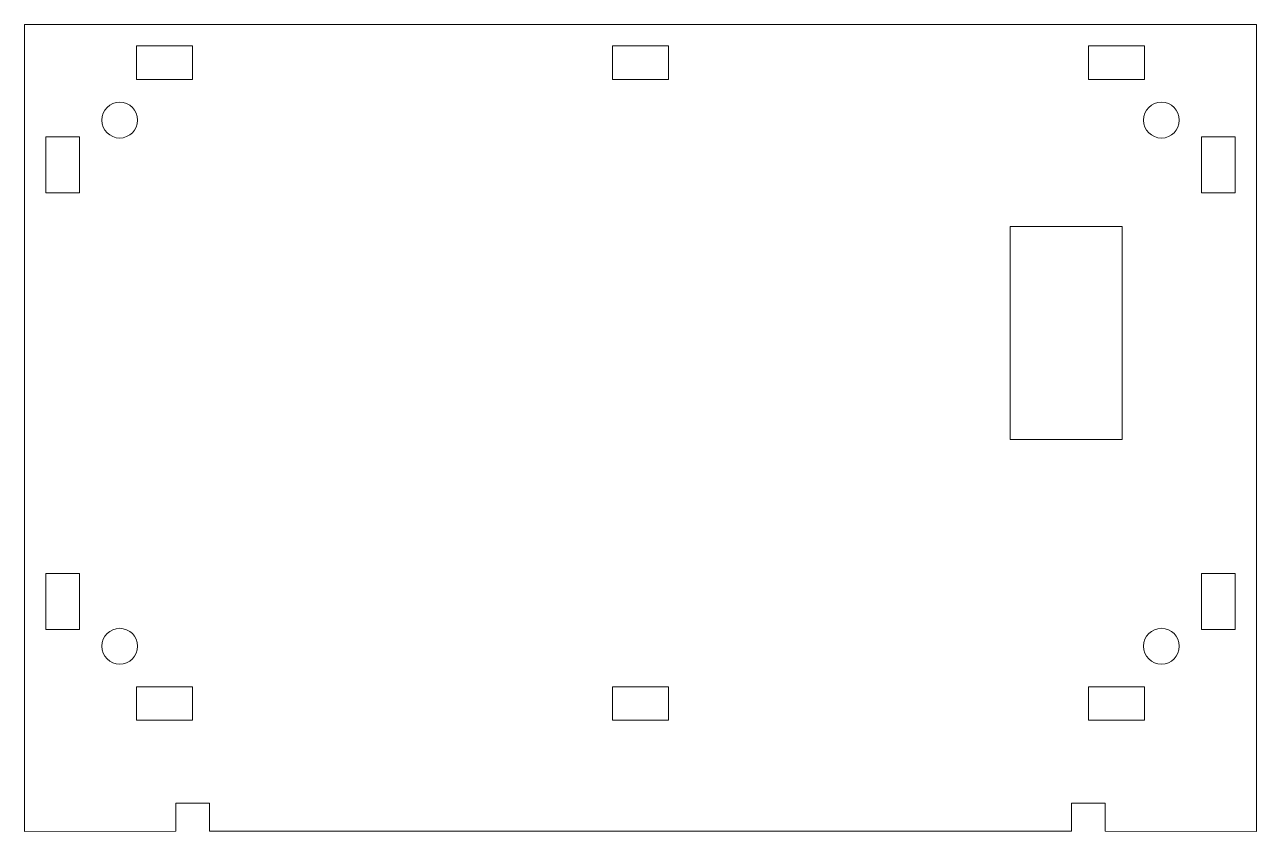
# Model space of a CAD drawing. Header units: millimetres. Extents: x -80 to 101, y -34 to 140.
# Drawn here: x -9.2 to 100.8, y 68.4 to 140.4 of the extents above; entities that cross this region are included whole.
import ezdxf

# ---------------------------------------------------------------- set-up
doc = ezdxf.new("R2010")
doc.units = ezdxf.units.MM
doc.header["$MEASUREMENT"] = 0
doc.layers.add('Layer 1', color=7, linetype='Continuous')

msp = doc.modelspace()

# ---------------------------------------------------------------- linework, layer by layer
at = {"layer": 'Layer 1', "color": 250, "lineweight": 20}
for points in [[(-7.2636, 125.3896), (-4.2636, 125.3896), (-4.2636, 130.3896), (-7.2636, 130.3896), (-7.2636, 125.3896)], [(-7.2636, 125.3896), (-4.2636, 125.3896), (-4.2636, 130.3896), (-7.2636, 130.3896), (-7.2636, 125.3896)], [(95.9464, 125.3896), (98.9464, 125.3896), (98.9464, 130.3896), (95.9464, 130.3896), (95.9464, 125.3896)], [(95.9464, 125.3896), (98.9464, 125.3896), (98.9464, 130.3896), (95.9464, 130.3896), (95.9464, 125.3896)], [(78.8555, 103.3661), (88.8555, 103.3661), (88.8555, 122.3661), (78.8555, 122.3661), (78.8555, 103.3661)], [(78.8555, 103.3661), (88.8555, 103.3661), (88.8555, 122.3661), (78.8555, 122.3661), (78.8555, 103.3661)], [(-7.2636, 86.3896), (-4.2636, 86.3896), (-4.2636, 91.3896), (-7.2636, 91.3896), (-7.2636, 86.3896)], [(-7.2636, 86.3896), (-4.2636, 86.3896), (-4.2636, 91.3896), (-7.2636, 91.3896), (-7.2636, 86.3896)], [(95.9464, 86.3896), (98.9464, 86.3896), (98.9464, 91.3896), (95.9464, 91.3896), (95.9464, 86.3896)], [(95.9464, 86.3896), (98.9464, 86.3896), (98.9464, 91.3896), (95.9464, 91.3896), (95.9464, 86.3896)]]:
    msp.add_lwpolyline(points, close=True, dxfattribs=at)
for centre in [(-0.6745, 131.8661), (-0.6745, 131.8661), (92.3555, 131.8661), (92.3555, 131.8661), (-0.6745, 84.8997), (-0.6745, 84.8997), (92.3555, 84.8997), (92.3555, 84.8997)]:
    msp.add_ellipse(centre, major_axis=(0, 1.6), ratio=1, dxfattribs=at)
for points, knots in [([(100.8364, 140.3896), (100.8364, 140.3896), (-9.1636, 140.3896), (-9.1636, 140.3896), (-9.1636, 140.3896), (-9.1636, 140.3896), (-9.1635, 68.3762), (-9.1635, 68.3762), (-9.1635, 68.3762), (-9.1635, 68.3762), (4.3415, 68.3896), (4.3415, 68.3896), (4.3415, 68.3896), (4.3415, 68.3896), (4.3415, 70.8896), (4.3415, 70.8896), (4.3415, 70.8896), (4.3415, 70.8896), (7.3415, 70.8896), (7.3415, 70.8896), (7.3415, 70.8896), (7.3415, 70.8896), (7.3415, 68.3896), (7.3415, 68.3896), (7.3415, 68.3896), (7.3415, 68.3896), (84.3415, 68.3896), (84.3415, 68.3896), (84.3415, 68.3896), (84.3415, 68.3896), (84.3415, 70.8896), (84.3415, 70.8896), (84.3415, 70.8896), (84.3415, 70.8896), (87.3415, 70.8896), (87.3415, 70.8896), (87.3415, 70.8896), (87.3415, 70.8896), (87.3415, 68.3896), (87.3415, 68.3896), (87.3415, 68.3896), (87.3415, 68.3896), (100.8365, 68.3762), (100.8365, 68.3762), (100.8365, 68.3762), (100.8365, 68.3762), (100.8364, 140.3896), (100.8364, 140.3896)], [0, 0, 0, 0, 0.07692308, 0.07692308, 0.07692308, 0.07692308, 0.15384615, 0.15384615, 0.15384615, 0.15384615, 0.23076923, 0.23076923, 0.23076923, 0.23076923, 0.30769231, 0.30769231, 0.30769231, 0.30769231, 0.38461538, 0.38461538, 0.38461538, 0.38461538, 0.46153846, 0.46153846, 0.46153846, 0.46153846, 0.53846154, 0.53846154, 0.53846154, 0.53846154, 0.61538462, 0.61538462, 0.61538462, 0.61538462, 0.69230769, 0.69230769, 0.69230769, 0.69230769, 0.76923077, 0.76923077, 0.76923077, 0.76923077, 0.84615385, 0.84615385, 0.84615385, 0.84615385, 1, 1, 1, 1]), ([(100.8364, 140.3896), (100.8364, 140.3896), (-9.1636, 140.3896), (-9.1636, 140.3896), (-9.1636, 140.3896), (-9.1636, 140.3896), (-9.1635, 68.3762), (-9.1635, 68.3762), (-9.1635, 68.3762), (-9.1635, 68.3762), (4.3415, 68.3896), (4.3415, 68.3896), (4.3415, 68.3896), (4.3415, 68.3896), (4.3415, 70.8896), (4.3415, 70.8896), (4.3415, 70.8896), (4.3415, 70.8896), (7.3415, 70.8896), (7.3415, 70.8896), (7.3415, 70.8896), (7.3415, 70.8896), (7.3415, 68.3896), (7.3415, 68.3896), (7.3415, 68.3896), (7.3415, 68.3896), (84.3415, 68.3896), (84.3415, 68.3896), (84.3415, 68.3896), (84.3415, 68.3896), (84.3415, 70.8896), (84.3415, 70.8896), (84.3415, 70.8896), (84.3415, 70.8896), (87.3415, 70.8896), (87.3415, 70.8896), (87.3415, 70.8896), (87.3415, 70.8896), (87.3415, 68.3896), (87.3415, 68.3896), (87.3415, 68.3896), (87.3415, 68.3896), (100.8365, 68.3762), (100.8365, 68.3762), (100.8365, 68.3762), (100.8365, 68.3762), (100.8364, 140.3896), (100.8364, 140.3896)], [0, 0, 0, 0, 0.07692308, 0.07692308, 0.07692308, 0.07692308, 0.15384615, 0.15384615, 0.15384615, 0.15384615, 0.23076923, 0.23076923, 0.23076923, 0.23076923, 0.30769231, 0.30769231, 0.30769231, 0.30769231, 0.38461538, 0.38461538, 0.38461538, 0.38461538, 0.46153846, 0.46153846, 0.46153846, 0.46153846, 0.53846154, 0.53846154, 0.53846154, 0.53846154, 0.61538462, 0.61538462, 0.61538462, 0.61538462, 0.69230769, 0.69230769, 0.69230769, 0.69230769, 0.76923077, 0.76923077, 0.76923077, 0.76923077, 0.84615385, 0.84615385, 0.84615385, 0.84615385, 1, 1, 1, 1]), ([(0.8364, 135.4896), (0.8364, 135.4896), (0.8364, 138.4896), (0.8364, 138.4896), (0.8364, 138.4896), (0.8364, 138.4896), (5.8364, 138.4896), (5.8364, 138.4896), (5.8364, 138.4896), (5.8364, 138.4896), (5.8364, 135.4896), (5.8364, 135.4896), (5.8364, 135.4896), (5.8364, 135.4896), (0.8364, 135.4896), (0.8364, 135.4896)], [0, 0, 0, 0, 0.2, 0.2, 0.2, 0.2, 0.4, 0.4, 0.4, 0.4, 0.6, 0.6, 0.6, 0.6, 1, 1, 1, 1]), ([(0.8364, 135.4896), (0.8364, 135.4896), (0.8364, 138.4896), (0.8364, 138.4896), (0.8364, 138.4896), (0.8364, 138.4896), (5.8364, 138.4896), (5.8364, 138.4896), (5.8364, 138.4896), (5.8364, 138.4896), (5.8364, 135.4896), (5.8364, 135.4896), (5.8364, 135.4896), (5.8364, 135.4896), (0.8364, 135.4896), (0.8364, 135.4896)], [0, 0, 0, 0, 0.2, 0.2, 0.2, 0.2, 0.4, 0.4, 0.4, 0.4, 0.6, 0.6, 0.6, 0.6, 1, 1, 1, 1]), ([(43.3414, 135.4896), (43.3414, 135.4896), (43.3414, 138.4896), (43.3414, 138.4896), (43.3414, 138.4896), (43.3414, 138.4896), (48.3414, 138.4896), (48.3414, 138.4896), (48.3414, 138.4896), (48.3414, 138.4896), (48.3414, 135.4896), (48.3414, 135.4896), (48.3414, 135.4896), (48.3414, 135.4896), (43.3414, 135.4896), (43.3414, 135.4896)], [0, 0, 0, 0, 0.2, 0.2, 0.2, 0.2, 0.4, 0.4, 0.4, 0.4, 0.6, 0.6, 0.6, 0.6, 1, 1, 1, 1]), ([(43.3414, 135.4896), (43.3414, 135.4896), (43.3414, 138.4896), (43.3414, 138.4896), (43.3414, 138.4896), (43.3414, 138.4896), (48.3414, 138.4896), (48.3414, 138.4896), (48.3414, 138.4896), (48.3414, 138.4896), (48.3414, 135.4896), (48.3414, 135.4896), (48.3414, 135.4896), (48.3414, 135.4896), (43.3414, 135.4896), (43.3414, 135.4896)], [0, 0, 0, 0, 0.2, 0.2, 0.2, 0.2, 0.4, 0.4, 0.4, 0.4, 0.6, 0.6, 0.6, 0.6, 1, 1, 1, 1]), ([(85.8363, 135.4896), (85.8363, 135.4896), (85.8363, 138.4896), (85.8363, 138.4896), (85.8363, 138.4896), (85.8363, 138.4896), (90.8363, 138.4896), (90.8363, 138.4896), (90.8363, 138.4896), (90.8363, 138.4896), (90.8363, 135.4896), (90.8363, 135.4896), (90.8363, 135.4896), (90.8363, 135.4896), (85.8363, 135.4896), (85.8363, 135.4896)], [0, 0, 0, 0, 0.2, 0.2, 0.2, 0.2, 0.4, 0.4, 0.4, 0.4, 0.6, 0.6, 0.6, 0.6, 1, 1, 1, 1]), ([(85.8363, 135.4896), (85.8363, 135.4896), (85.8363, 138.4896), (85.8363, 138.4896), (85.8363, 138.4896), (85.8363, 138.4896), (90.8363, 138.4896), (90.8363, 138.4896), (90.8363, 138.4896), (90.8363, 138.4896), (90.8363, 135.4896), (90.8363, 135.4896), (90.8363, 135.4896), (90.8363, 135.4896), (85.8363, 135.4896), (85.8363, 135.4896)], [0, 0, 0, 0, 0.2, 0.2, 0.2, 0.2, 0.4, 0.4, 0.4, 0.4, 0.6, 0.6, 0.6, 0.6, 1, 1, 1, 1]), ([(0.8364, 78.2896), (0.8364, 78.2896), (0.8364, 81.2896), (0.8364, 81.2896), (0.8364, 81.2896), (0.8364, 81.2896), (5.8364, 81.2896), (5.8364, 81.2896), (5.8364, 81.2896), (5.8364, 81.2896), (5.8364, 78.2896), (5.8364, 78.2896), (5.8364, 78.2896), (5.8364, 78.2896), (0.8364, 78.2896), (0.8364, 78.2896)], [0, 0, 0, 0, 0.2, 0.2, 0.2, 0.2, 0.4, 0.4, 0.4, 0.4, 0.6, 0.6, 0.6, 0.6, 1, 1, 1, 1]), ([(0.8364, 78.2896), (0.8364, 78.2896), (0.8364, 81.2896), (0.8364, 81.2896), (0.8364, 81.2896), (0.8364, 81.2896), (5.8364, 81.2896), (5.8364, 81.2896), (5.8364, 81.2896), (5.8364, 81.2896), (5.8364, 78.2896), (5.8364, 78.2896), (5.8364, 78.2896), (5.8364, 78.2896), (0.8364, 78.2896), (0.8364, 78.2896)], [0, 0, 0, 0, 0.2, 0.2, 0.2, 0.2, 0.4, 0.4, 0.4, 0.4, 0.6, 0.6, 0.6, 0.6, 1, 1, 1, 1]), ([(43.3414, 78.2896), (43.3414, 78.2896), (43.3414, 81.2896), (43.3414, 81.2896), (43.3414, 81.2896), (43.3414, 81.2896), (48.3414, 81.2896), (48.3414, 81.2896), (48.3414, 81.2896), (48.3414, 81.2896), (48.3414, 78.2896), (48.3414, 78.2896), (48.3414, 78.2896), (48.3414, 78.2896), (43.3414, 78.2896), (43.3414, 78.2896)], [0, 0, 0, 0, 0.2, 0.2, 0.2, 0.2, 0.4, 0.4, 0.4, 0.4, 0.6, 0.6, 0.6, 0.6, 1, 1, 1, 1]), ([(43.3414, 78.2896), (43.3414, 78.2896), (43.3414, 81.2896), (43.3414, 81.2896), (43.3414, 81.2896), (43.3414, 81.2896), (48.3414, 81.2896), (48.3414, 81.2896), (48.3414, 81.2896), (48.3414, 81.2896), (48.3414, 78.2896), (48.3414, 78.2896), (48.3414, 78.2896), (48.3414, 78.2896), (43.3414, 78.2896), (43.3414, 78.2896)], [0, 0, 0, 0, 0.2, 0.2, 0.2, 0.2, 0.4, 0.4, 0.4, 0.4, 0.6, 0.6, 0.6, 0.6, 1, 1, 1, 1]), ([(85.8363, 78.2896), (85.8363, 78.2896), (85.8363, 81.2896), (85.8363, 81.2896), (85.8363, 81.2896), (85.8363, 81.2896), (90.8363, 81.2896), (90.8363, 81.2896), (90.8363, 81.2896), (90.8363, 81.2896), (90.8363, 78.2896), (90.8363, 78.2896), (90.8363, 78.2896), (90.8363, 78.2896), (85.8363, 78.2896), (85.8363, 78.2896)], [0, 0, 0, 0, 0.2, 0.2, 0.2, 0.2, 0.4, 0.4, 0.4, 0.4, 0.6, 0.6, 0.6, 0.6, 1, 1, 1, 1]), ([(85.8363, 78.2896), (85.8363, 78.2896), (85.8363, 81.2896), (85.8363, 81.2896), (85.8363, 81.2896), (85.8363, 81.2896), (90.8363, 81.2896), (90.8363, 81.2896), (90.8363, 81.2896), (90.8363, 81.2896), (90.8363, 78.2896), (90.8363, 78.2896), (90.8363, 78.2896), (90.8363, 78.2896), (85.8363, 78.2896), (85.8363, 78.2896)], [0, 0, 0, 0, 0.2, 0.2, 0.2, 0.2, 0.4, 0.4, 0.4, 0.4, 0.6, 0.6, 0.6, 0.6, 1, 1, 1, 1])]:
    msp.add_open_spline(points, degree=3, knots=knots, dxfattribs=at)

doc.saveas('drawing.dxf')
